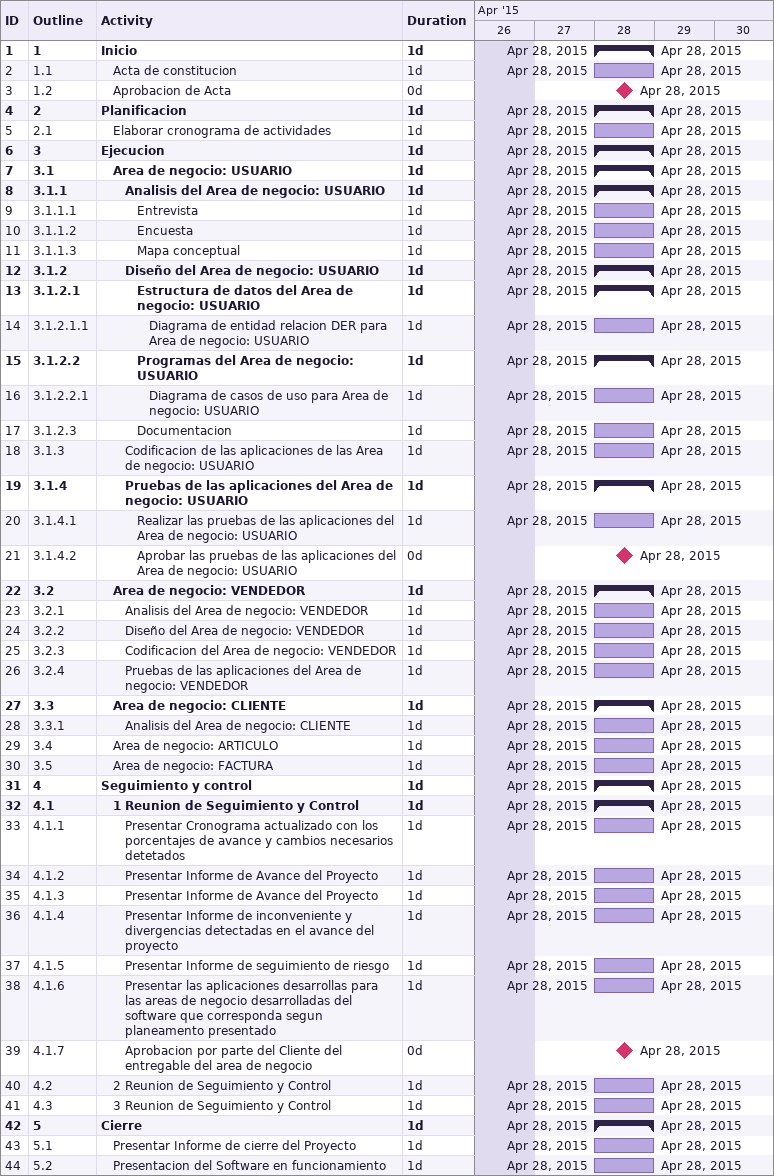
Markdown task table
| ID | WBS | Task | Duration | Start | Finish |
|---|---|---|---|---|---|
| 1 | 1 | **Inicio** | 1d | 2015-04-28 | 2015-04-28 |
| 2 | 1.1 | Acta de constitucion | 1d | 2015-04-28 | 2015-04-28 |
| 3 | 1.2 | Aprobacion de Acta | 0d | 2015-04-28 | 2015-04-28 |
| 4 | 2 | **Planificacion** | 1d | 2015-04-28 | 2015-04-28 |
| 5 | 2.1 | Elaborar cronograma de actividades | 1d | 2015-04-28 | 2015-04-28 |
| 6 | 3 | **Ejecucion** | 1d | 2015-04-28 | 2015-04-28 |
| 7 | 3.1 | **Area de negocio: USUARIO** | 1d | 2015-04-28 | 2015-04-28 |
| 8 | 3.1.1 | **Analisis del Area de negocio: USUARIO** | 1d | 2015-04-28 | 2015-04-28 |
| 9 | 3.1.1.1 | Entrevista | 1d | 2015-04-28 | 2015-04-28 |
| 10 | 3.1.1.2 | Encuesta | 1d | 2015-04-28 | 2015-04-28 |
| 11 | 3.1.1.3 | Mapa conceptual | 1d | 2015-04-28 | 2015-04-28 |
| 12 | 3.1.2 | **Diseño del Area de negocio: USUARIO** | 1d | 2015-04-28 | 2015-04-28 |
| 13 | 3.1.2.1 | **Estructura de datos del Area de negocio: USUARIO** | 1d | 2015-04-28 | 2015-04-28 |
| 14 | 3.1.2.1.1 | Diagrama de entidad relacion DER para Area de negocio: USUARIO | 1d | 2015-04-28 | 2015-04-28 |
| 15 | 3.1.2.2 | **Programas del Area de negocio: USUARIO** | 1d | 2015-04-28 | 2015-04-28 |
| 16 | 3.1.2.2.1 | Diagrama de casos de uso para Area de negocio: USUARIO | 1d | 2015-04-28 | 2015-04-28 |
| 17 | 3.1.2.3 | Documentacion | 1d | 2015-04-28 | 2015-04-28 |
| 18 | 3.1.3 | Codificacion de las aplicaciones de las Area de negocio: USUARIO | 1d | 2015-04-28 | 2015-04-28 |
| 19 | 3.1.4 | **Pruebas de las aplicaciones del Area de negocio: USUARIO** | 1d | 2015-04-28 | 2015-04-28 |
| 20 | 3.1.4.1 | Realizar las pruebas de las aplicaciones del Area de negocio: USUARIO | 1d | 2015-04-28 | 2015-04-28 |
| 21 | 3.1.4.2 | Aprobar las pruebas de las aplicaciones del Area de negocio: USUARIO | 0d | 2015-04-28 | 2015-04-28 |
| 22 | 3.2 | **Area de negocio: VENDEDOR** | 1d | 2015-04-28 | 2015-04-28 |
| 23 | 3.2.1 | Analisis del Area de negocio: VENDEDOR | 1d | 2015-04-28 | 2015-04-28 |
| 24 | 3.2.2 | Diseño del Area de negocio: VENDEDOR | 1d | 2015-04-28 | 2015-04-28 |
| 25 | 3.2.3 | Codificacion del Area de negocio: VENDEDOR | 1d | 2015-04-28 | 2015-04-28 |
| 26 | 3.2.4 | Pruebas de las aplicaciones del Area de negocio: VENDEDOR | 1d | 2015-04-28 | 2015-04-28 |
| 27 | 3.3 | **Area de negocio: CLIENTE** | 1d | 2015-04-28 | 2015-04-28 |
| 28 | 3.3.1 | Analisis del Area de negocio: CLIENTE | 1d | 2015-04-28 | 2015-04-28 |
| 29 | 3.4 | Area de negocio: ARTICULO | 1d | 2015-04-28 | 2015-04-28 |
| 30 | 3.5 | Area de negocio: FACTURA | 1d | 2015-04-28 | 2015-04-28 |
| 31 | 4 | **Seguimiento y control** | 1d | 2015-04-28 | 2015-04-28 |
| 32 | 4.1 | **1 Reunion de Seguimiento y Control** | 1d | 2015-04-28 | 2015-04-28 |
| 33 | 4.1.1 | Presentar Cronograma actualizado con los porcentajes de avance y cambios necesarios detetados | 1d | 2015-04-28 | 2015-04-28 |
| 34 | 4.1.2 | Presentar Informe de Avance del Proyecto | 1d | 2015-04-28 | 2015-04-28 |
| 35 | 4.1.3 | Presentar Informe de Avance del Proyecto | 1d | 2015-04-28 | 2015-04-28 |
| 36 | 4.1.4 | Presentar Informe de inconveniente y divergencias detectadas en el avance del proyecto | 1d | 2015-04-28 | 2015-04-28 |
| 37 | 4.1.5 | Presentar Informe de seguimiento de riesgo | 1d | 2015-04-28 | 2015-04-28 |
| 38 | 4.1.6 | Presentar las aplicaciones desarrollas para las areas de negocio desarrolladas del software que corresponda segun planeamento presentado | 1d | 2015-04-28 | 2015-04-28 |
| 39 | 4.1.7 | Aprobacion por parte del Cliente del entregable del area de negocio | 0d | 2015-04-28 | 2015-04-28 |
| 40 | 4.2 | 2 Reunion de Seguimiento y Control | 1d | 2015-04-28 | 2015-04-28 |
| 41 | 4.3 | 3 Reunion de Seguimiento y Control | 1d | 2015-04-28 | 2015-04-28 |
| 42 | 5 | **Cierre** | 1d | 2015-04-28 | 2015-04-28 |
| 43 | 5.1 | Presentar Informe de cierre del Proyecto | 1d | 2015-04-28 | 2015-04-28 |
| 44 | 5.2 | Presentacion del Software en funcionamiento | 1d | 2015-04-28 | 2015-04-28 |
